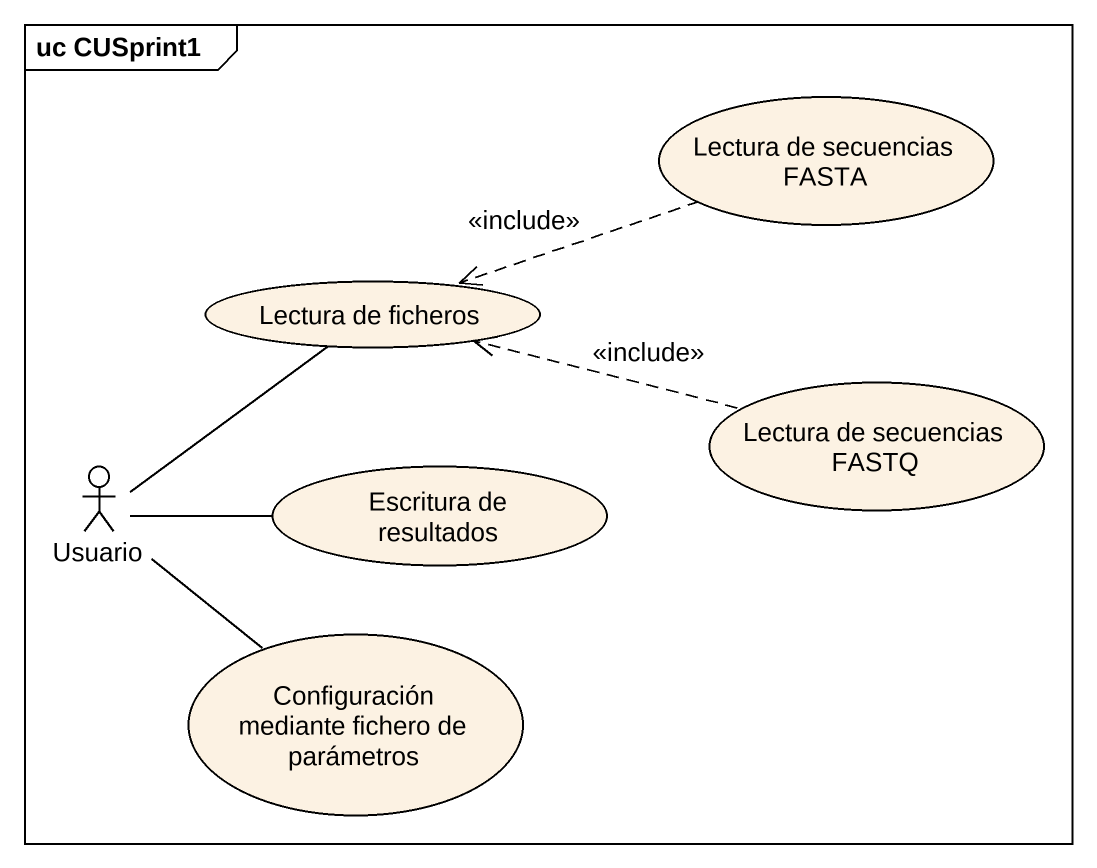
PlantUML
@startuml
mainframe uc CUSprint1
usecase "Lectura de secuencias FASTA" as Lectura_de_secuencias_FASTA
usecase "Lectura de ficheros" as Lectura_de_ficheros
usecase "Lectura de secuencias FASTQ" as Lectura_de_secuencias_FASTQ
actor Usuario
usecase "Escritura de resultados" as Escritura_de_resultados
usecase "Configuración mediante fichero de parámetros" as Configuración_mediante
Lectura_de_secuencias_FASTA .left.> Lectura_de_ficheros : <<include>>
Lectura_de_ficheros -- Usuario
Lectura_de_secuencias_FASTQ .left.> Lectura_de_ficheros : <<include>>
Escritura_de_resultados -left- Usuario
Configuración_mediante -up- Usuario
@enduml
